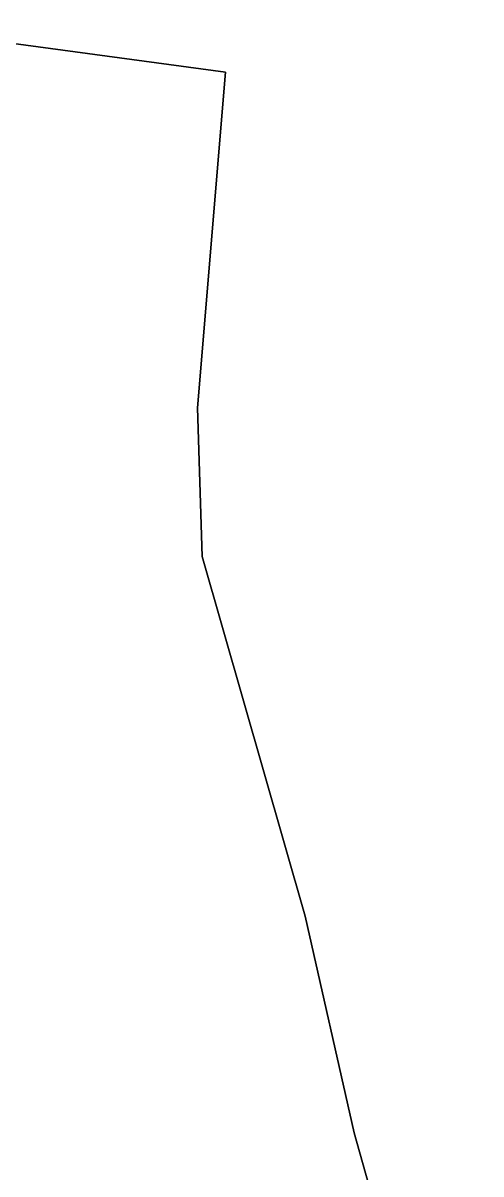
# Model space of a CAD drawing. Extents: x 271818 to 271947, y 5067178 to 5068401.
# Drawn here: x 271880.5 to 271890.47, y 5067271.62 to 5067296.64 of the extents above; entities that cross this region are included whole.
import ezdxf

# ---------------------------------------------------------------- set-up
doc = ezdxf.new("R2010")
doc.units = 0
doc.layers.add('WALLS', color=7, linetype='CONTINUOUS')

msp = doc.modelspace()

# ---------------------------------------------------------------- linework, layer by layer
at = {"layer": 'WALLS'}
for points in [[(271884.91, 5067295.575, 775.02), (271884.91, 5067295.575, 769.611), (271877.015, 5067296.642, 773.641)], [(271877.015, 5067296.642, 773.641), (271884.91, 5067295.575, 769.611), (271877.015, 5067296.642, 769.178)], [(271884.298, 5067288.28, 775.14), (271884.298, 5067288.28, 769.348), (271884.91, 5067295.575, 775.02)], [(271884.91, 5067295.575, 775.02), (271884.298, 5067288.28, 769.348), (271884.91, 5067295.575, 769.611)], [(271884.405, 5067285.047, 775.393), (271884.405, 5067285.047, 769.22), (271884.298, 5067288.28, 775.14)], [(271884.298, 5067288.28, 775.14), (271884.405, 5067285.047, 769.22), (271884.298, 5067288.28, 769.348)], [(271886.642, 5067277.228, 775.198), (271886.642, 5067277.228, 768.83), (271884.405, 5067285.047, 775.393)], [(271884.405, 5067285.047, 775.393), (271886.642, 5067277.228, 768.83), (271884.405, 5067285.047, 769.22)], [(271887.713, 5067272.518, 774.719), (271887.713, 5067272.518, 768.257), (271886.642, 5067277.228, 775.198)], [(271886.642, 5067277.228, 775.198), (271887.713, 5067272.518, 768.257), (271886.642, 5067277.228, 768.83)], [(271890.472, 5067262.703, 771.736), (271890.472, 5067262.703, 764.172), (271887.713, 5067272.518, 774.719)], [(271887.713, 5067272.518, 774.719), (271890.472, 5067262.703, 764.172), (271887.713, 5067272.518, 768.257)]]:
    msp.add_3dface(points, dxfattribs=at)

doc.saveas('drawing.dxf')
